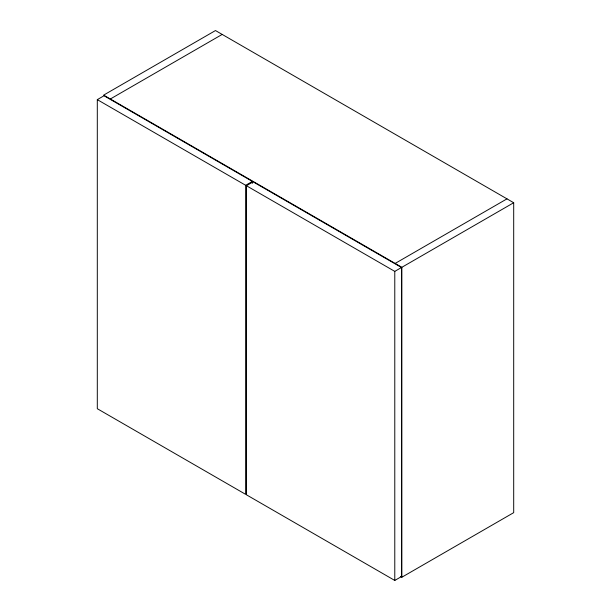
<?xml version="1.0" encoding="UTF-8"?>
<svg xmlns="http://www.w3.org/2000/svg" width="611" height="611" viewBox="0 0 611 611"><rect width="100%" height="100%" fill="white"/><g stroke="black" fill="none" stroke-linecap="round" stroke-linejoin="round"><path stroke-width="0.92" d="M97.302 99.639L245.668 185.293L245.668 494.36L97.302 408.706L97.302 99.639L104.015 95.759L252.381 181.421L252.381 183.331M110.347 98.99L222.183 34.422M245.668 185.293L252.381 181.421M246.416 185.729L253.122 181.849L401.488 267.511L401.488 576.578L394.782 580.45L246.416 494.788L246.416 185.729L394.782 271.383L401.488 267.511M395.157 263.425L506.985 198.858M513.698 202.73L215.477 30.55L103.641 95.117L401.862 267.297L513.698 202.73L513.698 512.652L401.862 577.219L400.373 576.364M401.862 267.297L401.862 577.219M394.782 271.383L394.782 580.45"/></g></svg>
